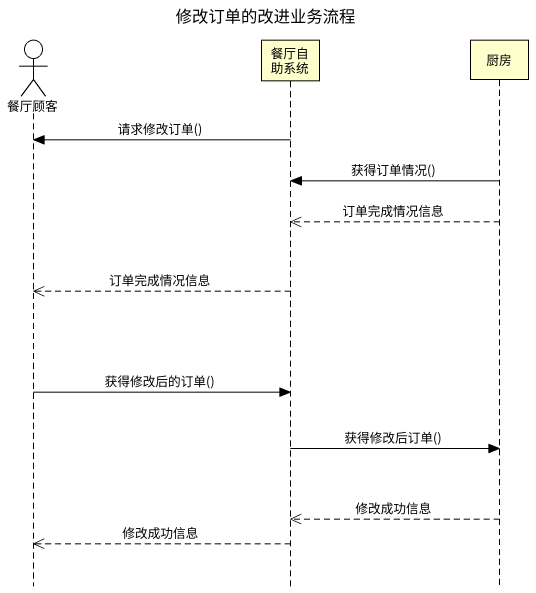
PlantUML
@startuml
title 修改订单的改进业务流程
hide footbox
actor 餐厅顾客
participant 餐厅自助系统
participant 厨房

餐厅自助系统 -> 餐厅顾客 : 请求修改订单()
厨房 -> 餐厅自助系统 : 获得订单情况()
厨房 -->> 餐厅自助系统 : 订单完成情况信息
餐厅自助系统 -->> 餐厅顾客 : 订单完成情况信息
餐厅顾客 -> 餐厅自助系统 : 获得修改后的订单()
餐厅自助系统 -> 厨房 : 获得修改后订单()
厨房 -->> 餐厅自助系统 : 修改成功信息
餐厅自助系统 -->> 餐厅顾客 : 修改成功信息
@enduml
